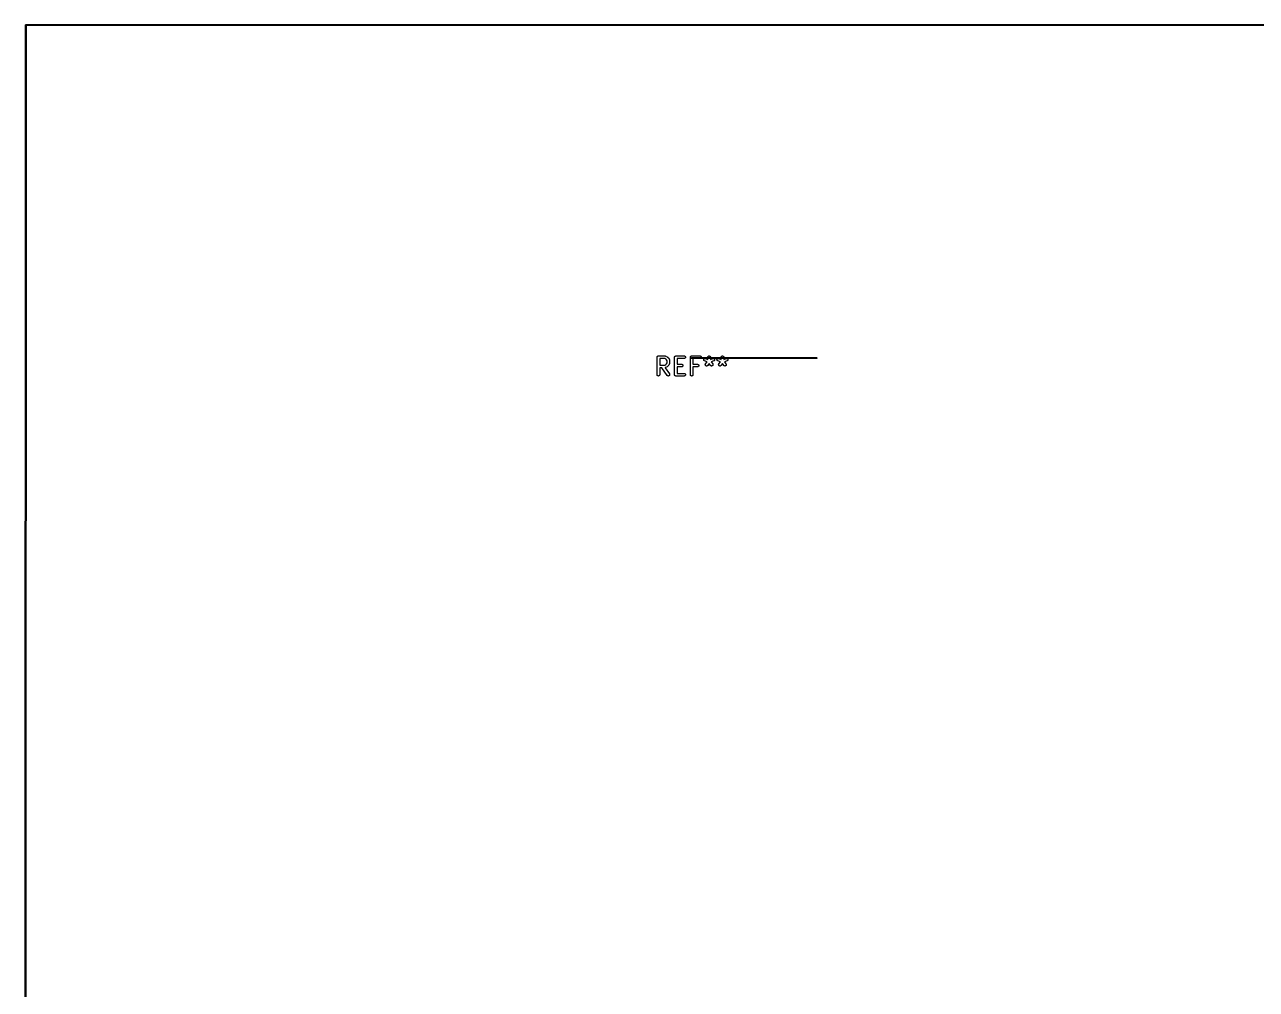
# Model space of a CAD drawing. Extents: x 74 to 207, y -150 to -40.
# Drawn here: x 73.7 to 144.2, y -94.9 to -39.7 of the extents above; entities that cross this region are included whole.
import ezdxf

# ---------------------------------------------------------------- set-up
doc = ezdxf.new("R2010")
doc.units = 0
doc.layers.add('BLACK', color=7, linetype='CONTINUOUS')

msp = doc.modelspace()

# ---------------------------------------------------------------- linework, layer by layer
at = {"layer": 'BLACK', "linetype": 'CONTINUOUS'}
for p, q in [((73.7479, -150.017), (73.7937, -39.6887)), ((73.7936, -39.6875), (73.7938, -39.6863)), ((73.7937, -39.6887), (73.7936, -39.6875)), ((73.7938, -39.6863), (73.7939, -39.6844)), ((73.7938, -39.6863), (73.7938, -39.6863)), ((73.7939, -39.6844), (73.7941, -39.6826)), ((73.7941, -39.6826), (73.7955, -39.6779)), ((73.7941, -39.6826), (73.7941, -39.6826)), ((73.7955, -39.6779), (73.7979, -39.6736)), ((73.7979, -39.6735), (73.7999, -39.671)), ((73.7979, -39.6736), (73.7979, -39.6735)), ((73.7979, -39.6735), (73.7979, -39.6735)), ((73.7979, -39.6735), (73.7979, -39.6735)), ((73.8437, -39.7125), (73.7979, -149.994)), ((73.7999, -39.671), (73.801, -39.6697)), ((73.801, -39.6697), (73.8048, -39.6666)), ((73.801, -39.6697), (73.801, -39.6697)), ((73.801, -39.6697), (73.801, -39.6697)), ((73.8048, -39.6666), (73.8078, -39.665)), ((73.8048, -39.6666), (73.8048, -39.6666)), ((73.8048, -39.6666), (73.8048, -39.6666)), ((73.8048, -39.6666), (73.8048, -39.6666)), ((73.8078, -39.665), (73.8091, -39.6643)), ((73.8091, -39.6643), (73.8117, -39.6635)), ((73.8091, -39.6643), (73.8091, -39.6643)), ((73.8091, -39.6643), (73.8091, -39.6643)), ((73.8117, -39.6635), (73.8138, -39.6629)), ((73.8138, -39.6629), (73.8139, -39.6629)), ((73.8139, -39.6629), (73.8163, -39.6626)), ((73.8139, -39.6629), (73.8139, -39.6629)), ((73.8163, -39.6626), (73.8175, -39.6625)), ((73.8175, -39.6625), (73.8188, -39.6624)), ((73.8175, -39.6625), (73.8175, -39.6625)), ((73.8188, -39.6624), (73.82, -39.6625)), ((73.82, -39.6625), (207.168, -39.6625)), ((207.144, -39.7125), (73.8437, -39.7125)), ((109.939, -58.6888), (109.94, -58.6818)), ((109.939, -58.6893), (109.939, -58.6888)), ((109.939, -58.6894), (109.939, -58.6893)), ((109.939, -58.6899), (109.939, -58.6894)), ((109.939, -58.6894), (109.939, -58.6894)), ((109.939, -59.6899), (109.939, -58.6899)), ((109.94, -58.6818), (109.941, -58.6748)), ((109.941, -58.6743), (109.943, -58.6676)), ((109.941, -58.6745), (109.941, -58.6743)), ((109.941, -58.6748), (109.941, -58.6745)), ((109.943, -58.6676), (109.945, -58.6608)), ((109.945, -58.6603), (109.948, -58.6541)), ((109.945, -58.6606), (109.945, -58.6603)), ((109.945, -58.6608), (109.945, -58.6606)), ((109.948, -58.6541), (109.952, -58.6479)), ((109.952, -58.6475), (109.957, -58.6421)), ((109.952, -58.6477), (109.952, -58.6475)), ((109.952, -58.6479), (109.952, -58.6477)), ((109.957, -58.6421), (109.961, -58.6367)), ((109.961, -58.6365), (109.962, -58.6363)), ((109.961, -58.6367), (109.961, -58.6365)), ((109.962, -58.6363), (109.967, -58.6319)), ((109.967, -58.6319), (109.972, -58.6274)), ((109.972, -58.6274), (109.973, -58.6273)), ((109.973, -58.6271), (109.979, -58.6239)), ((109.973, -58.6273), (109.973, -58.6271)), ((109.979, -58.6239), (109.985, -58.6205)), ((109.985, -58.6205), (109.986, -58.6205)), ((109.986, -58.6203), (109.993, -58.6183)), ((109.986, -58.6205), (109.986, -58.6203)), ((109.993, -58.6183), (109.999, -58.6163)), ((109.999, -58.6163), (110, -58.6163)), ((110, -58.6162), (110.007, -58.6156)), ((110, -58.6163), (110, -58.6162)), ((110.007, -58.6156), (110.014, -58.6149)), ((110.014, -58.6149), (110.395, -58.6149)), ((110.089, -58.7649), (110.089, -59.1387)), ((110.377, -58.7649), (110.089, -58.7649)), ((110.089, -59.1387), (110.377, -59.1387)), ((110.446, -58.7991), (110.377, -58.7649)), ((110.377, -59.1387), (110.446, -59.1044)), ((110.395, -58.6149), (110.396, -58.6149)), ((110.396, -58.6149), (110.398, -58.6151)), ((110.398, -58.6151), (110.4, -58.6151)), ((110.4, -58.6151), (110.405, -58.6159)), ((110.405, -58.6159), (110.411, -58.6165)), ((110.411, -58.6165), (110.413, -58.6172)), ((110.413, -58.6172), (110.415, -58.6176)), ((110.415, -58.6176), (110.42, -58.6194)), ((110.42, -58.6194), (110.424, -58.6209)), ((110.424, -58.6209), (110.426, -58.622)), ((110.426, -58.622), (110.428, -58.6228)), ((110.428, -58.6228), (110.524, -58.6704)), ((110.476, -58.8295), (110.446, -58.7991)), ((110.446, -59.1044), (110.476, -59.074)), ((110.51, -58.8981), (110.476, -58.8295)), ((110.476, -59.074), (110.51, -59.0055)), ((110.51, -59.0055), (110.51, -58.8981)), ((110.524, -58.6704), (110.525, -58.6709)), ((110.525, -58.6709), (110.528, -58.6732)), ((110.528, -58.6732), (110.532, -58.6752)), ((110.532, -58.6752), (110.534, -58.6772)), ((110.534, -58.6772), (110.537, -58.6789)), ((110.537, -58.6789), (110.54, -58.6818)), ((110.54, -58.6818), (110.543, -58.6845)), ((110.543, -58.6845), (110.591, -58.7321)), ((110.591, -59.1715), (110.543, -59.2191)), ((110.591, -58.7321), (110.592, -58.7328)), ((110.594, -59.1682), (110.591, -59.1715)), ((110.592, -58.7328), (110.594, -58.7361)), ((110.594, -58.7361), (110.597, -58.7392)), ((110.596, -59.1652), (110.594, -59.1682)), ((110.598, -59.1626), (110.596, -59.1652)), ((110.597, -58.7392), (110.599, -58.7418)), ((110.6, -59.1602), (110.598, -59.1626)), ((110.599, -58.7418), (110.601, -58.7443)), ((110.602, -59.1565), (110.6, -59.1602)), ((110.601, -58.7443), (110.603, -58.748)), ((110.604, -59.1529), (110.602, -59.1565)), ((110.603, -58.748), (110.605, -58.7516)), ((110.605, -59.152), (110.604, -59.1529)), ((110.605, -58.7516), (110.652, -58.8468)), ((110.652, -59.0568), (110.605, -59.152)), ((110.652, -58.8468), (110.653, -58.8478)), ((110.653, -59.0547), (110.652, -59.0568)), ((110.653, -58.8478), (110.654, -58.8498)), ((110.654, -59.0528), (110.653, -59.0547)), ((110.654, -58.8498), (110.655, -58.8518)), ((110.656, -59.0479), (110.654, -59.0528)), ((110.655, -58.8518), (110.656, -58.8567)), ((110.656, -58.8567), (110.658, -58.8615)), ((110.658, -59.0431), (110.656, -59.0479)), ((110.658, -58.8615), (110.658, -58.8637)), ((110.658, -58.8637), (110.659, -58.8658)), ((110.659, -59.0388), (110.658, -59.0409)), ((110.658, -59.0409), (110.658, -59.0431)), ((110.659, -58.8658), (110.659, -58.8709)), ((110.659, -58.8709), (110.66, -58.876)), ((110.66, -59.0287), (110.659, -59.0337)), ((110.659, -59.0337), (110.659, -59.0388)), ((110.66, -58.876), (110.66, -58.8782)), ((110.66, -58.8782), (110.66, -58.8804)), ((110.66, -58.8804), (110.66, -59.0232)), ((110.66, -59.0232), (110.66, -59.0243)), ((110.66, -59.0243), (110.66, -59.0265)), ((110.66, -59.0265), (110.66, -59.0287)), ((110.939, -58.6888), (110.94, -58.6818)), ((110.939, -58.6893), (110.939, -58.6888)), ((110.939, -58.6894), (110.939, -58.6893)), ((110.939, -58.6899), (110.939, -58.6894)), ((110.939, -58.6894), (110.939, -58.6894)), ((110.939, -59.6899), (110.939, -58.6899)), ((110.94, -58.6818), (110.941, -58.6748)), ((110.941, -58.6743), (110.943, -58.6676)), ((110.941, -58.6745), (110.941, -58.6743)), ((110.941, -58.6748), (110.941, -58.6745)), ((110.943, -58.6676), (110.945, -58.6608)), ((110.945, -58.6603), (110.948, -58.6541)), ((110.945, -58.6606), (110.945, -58.6603)), ((110.945, -58.6608), (110.945, -58.6606)), ((110.948, -58.6541), (110.952, -58.6479)), ((110.952, -58.6475), (110.957, -58.6421)), ((110.952, -58.6477), (110.952, -58.6475)), ((110.952, -58.6479), (110.952, -58.6477)), ((110.957, -58.6421), (110.961, -58.6367)), ((110.961, -58.6365), (110.962, -58.6363)), ((110.961, -58.6367), (110.961, -58.6365)), ((110.962, -58.6363), (110.967, -58.6319)), ((110.967, -58.6319), (110.972, -58.6274)), ((110.972, -58.6274), (110.973, -58.6273)), ((110.973, -58.6271), (110.979, -58.6239)), ((110.973, -58.6273), (110.973, -58.6271)), ((110.979, -58.6239), (110.985, -58.6205)), ((110.985, -58.6205), (110.986, -58.6205)), ((110.986, -58.6203), (110.993, -58.6183)), ((110.986, -58.6205), (110.986, -58.6203)), ((110.993, -58.6183), (110.999, -58.6163)), ((110.999, -58.6163), (111, -58.6163)), ((111, -58.6162), (111.007, -58.6156)), ((111, -58.6163), (111, -58.6162)), ((111.007, -58.6156), (111.014, -58.6149)), ((111.014, -58.6149), (111.49, -58.6149)), ((111.49, -58.7649), (111.089, -58.7649)), ((111.089, -58.7649), (111.089, -59.0911)), ((111.089, -59.0911), (111.347, -59.0911)), ((111.347, -59.0911), (111.348, -59.0911)), ((111.348, -59.0911), (111.363, -59.0927)), ((111.363, -59.0927), (111.377, -59.0971)), ((111.377, -59.0971), (111.39, -59.1042)), ((111.39, -59.1042), (111.401, -59.1136)), ((111.409, -59.208), (111.4, -59.2193)), ((111.401, -59.1136), (111.41, -59.125)), ((111.416, -59.1951), (111.409, -59.208)), ((111.41, -59.125), (111.417, -59.138)), ((111.421, -59.1812), (111.416, -59.1951)), ((111.417, -59.138), (111.421, -59.152)), ((111.421, -59.152), (111.422, -59.1666)), ((111.422, -59.1666), (111.421, -59.1812)), ((111.49, -58.6149), (111.491, -58.6149)), ((111.505, -58.7635), (111.49, -58.7649)), ((111.491, -58.6149), (111.506, -58.6165)), ((111.519, -58.7592), (111.505, -58.7635)), ((111.506, -58.6165), (111.52, -58.6209)), ((111.532, -58.7523), (111.519, -58.7592)), ((111.52, -58.6209), (111.533, -58.628)), ((111.543, -58.7431), (111.532, -58.7523)), ((111.533, -58.628), (111.544, -58.6374)), ((111.552, -58.7318), (111.543, -58.7431)), ((111.544, -58.6374), (111.553, -58.6488)), ((111.559, -58.7189), (111.552, -58.7318)), ((111.553, -58.6488), (111.56, -58.6618)), ((111.564, -58.705), (111.559, -58.7189)), ((111.56, -58.6618), (111.564, -58.6758)), ((111.564, -58.6758), (111.565, -58.6904)), ((111.565, -58.6904), (111.564, -58.705)), ((111.844, -58.6888), (111.845, -58.6818)), ((111.844, -58.6893), (111.844, -58.6888)), ((111.844, -58.6894), (111.844, -58.6893)), ((111.844, -58.6899), (111.844, -58.6894)), ((111.844, -58.6894), (111.844, -58.6894)), ((111.844, -59.6899), (111.844, -58.6899)), ((111.845, -58.6743), (111.848, -58.6676)), ((111.845, -58.6745), (111.845, -58.6743)), ((111.845, -58.6748), (111.845, -58.6745)), ((111.845, -58.6818), (111.845, -58.6748)), ((111.848, -58.6676), (111.85, -58.6608)), ((111.85, -58.6603), (111.853, -58.6541)), ((111.85, -58.6606), (111.85, -58.6603)), ((111.85, -58.6608), (111.85, -58.6606)), ((111.853, -58.6541), (111.857, -58.6479)), ((111.857, -58.6475), (111.861, -58.6421)), ((111.857, -58.6477), (111.857, -58.6475)), ((111.857, -58.6479), (111.857, -58.6477)), ((111.861, -58.6421), (111.866, -58.6367)), ((111.866, -58.6363), (111.872, -58.6319)), ((111.866, -58.6365), (111.866, -58.6363)), ((111.866, -58.6367), (111.866, -58.6365)), ((111.872, -58.6319), (111.877, -58.6274)), ((111.877, -58.6273), (111.878, -58.6271)), ((111.877, -58.6274), (111.877, -58.6273)), ((111.878, -58.6271), (111.884, -58.6239)), ((111.884, -58.6239), (111.89, -58.6205)), ((111.89, -58.6205), (111.891, -58.6203)), ((111.89, -58.6205), (111.89, -58.6205)), ((111.891, -58.6203), (111.897, -58.6183)), ((111.894, -58.7326), (111.896, -58.7279)), ((111.894, -58.7375), (111.894, -58.7326)), ((111.894, -58.7424), (111.894, -58.7375)), ((111.896, -58.7471), (111.894, -58.7424)), ((111.896, -58.7279), (111.898, -58.7235)), ((111.898, -58.7515), (111.896, -58.7471)), ((111.897, -58.6183), (111.904, -58.6163)), ((111.898, -58.7235), (111.901, -58.7197)), ((111.901, -58.7553), (111.898, -58.7515)), ((111.901, -58.7197), (111.905, -58.7166)), ((111.905, -58.7584), (111.901, -58.7553)), ((111.904, -58.6163), (111.905, -58.6162)), ((111.904, -58.6163), (111.904, -58.6163)), ((111.905, -58.6162), (111.912, -58.6156)), ((111.905, -58.7166), (111.909, -58.7143)), ((111.909, -58.7607), (111.905, -58.7584)), ((111.909, -58.7143), (111.914, -58.7129)), ((111.914, -58.7621), (111.909, -58.7607)), ((111.912, -58.6156), (111.919, -58.6149)), ((111.914, -58.7129), (111.918, -58.7125)), ((111.918, -58.7625), (111.914, -58.7621)), ((111.918, -58.7125), (119.064, -58.7125)), ((119.064, -58.7625), (111.918, -58.7625)), ((111.919, -58.6149), (112.395, -58.6149)), ((112.395, -58.7649), (111.994, -58.7649)), ((111.994, -58.7649), (111.994, -59.0911)), ((111.994, -59.0911), (112.252, -59.0911)), ((112.252, -59.0911), (112.253, -59.0911)), ((112.253, -59.0911), (112.268, -59.0927)), ((112.268, -59.0927), (112.282, -59.0971)), ((112.282, -59.0971), (112.294, -59.1042)), ((112.294, -59.1042), (112.306, -59.1136)), ((112.314, -59.208), (112.305, -59.2193)), ((112.306, -59.1136), (112.315, -59.125)), ((112.321, -59.1951), (112.314, -59.208)), ((112.315, -59.125), (112.322, -59.138)), ((112.326, -59.1812), (112.321, -59.1951)), ((112.322, -59.138), (112.326, -59.152)), ((112.326, -59.152), (112.327, -59.1666)), ((112.327, -59.1666), (112.326, -59.1812)), ((112.395, -58.6149), (112.396, -58.6149)), ((112.41, -58.7635), (112.395, -58.7649)), ((112.396, -58.6149), (112.411, -58.6165)), ((112.424, -58.7592), (112.41, -58.7635)), ((112.411, -58.6165), (112.424, -58.6209)), ((112.424, -58.6209), (112.437, -58.628)), ((112.436, -58.7523), (112.424, -58.7592)), ((112.448, -58.7431), (112.436, -58.7523)), ((112.437, -58.628), (112.449, -58.6374)), ((112.457, -58.7318), (112.448, -58.7431)), ((112.449, -58.6374), (112.458, -58.6488)), ((112.464, -58.7189), (112.457, -58.7318)), ((112.458, -58.6488), (112.464, -58.6618)), ((112.464, -58.6618), (112.469, -58.6758)), ((112.468, -58.705), (112.464, -58.7189)), ((112.47, -58.6904), (112.468, -58.705)), ((112.469, -58.6758), (112.47, -58.6904)), ((112.606, -58.833), (112.607, -58.8184)), ((112.607, -58.8476), (112.606, -58.833)), ((112.607, -58.8184), (112.611, -58.8044)), ((112.611, -58.8616), (112.607, -58.8476)), ((112.611, -58.8044), (112.618, -58.7914)), ((112.618, -58.8745), (112.611, -58.8616)), ((112.618, -58.7914), (112.627, -58.7801)), ((112.628, -58.8858), (112.618, -58.8745)), ((112.627, -58.7801), (112.638, -58.7707)), ((112.639, -58.8951), (112.628, -58.8858)), ((112.638, -58.7707), (112.651, -58.7637)), ((112.652, -58.902), (112.639, -58.8951)), ((112.651, -58.7637), (112.665, -58.7593)), ((112.653, -58.9024), (112.652, -58.902)), ((112.8, -58.9613), (112.653, -58.9024)), ((112.665, -58.7593), (112.68, -58.7577)), ((112.68, -58.7577), (112.694, -58.759)), ((112.694, -58.759), (112.709, -58.7631)), ((112.701, -59.1142), (112.703, -59.0997)), ((112.702, -59.1288), (112.701, -59.1142)), ((112.705, -59.143), (112.702, -59.1288)), ((112.703, -59.0997), (112.708, -59.086)), ((112.711, -59.1563), (112.705, -59.143)), ((112.708, -59.086), (112.716, -59.0735)), ((112.709, -58.7631), (112.844, -58.8172)), ((112.72, -59.1682), (112.711, -59.1563)), ((112.716, -59.0735), (112.8, -58.9613)), ((112.73, -59.1781), (112.72, -59.1682)), ((112.743, -59.1858), (112.73, -59.1781)), ((112.757, -59.1909), (112.743, -59.1858)), ((112.771, -59.1933), (112.757, -59.1909)), ((112.786, -59.1928), (112.771, -59.1933)), ((112.8, -59.1895), (112.786, -59.1928)), ((112.813, -59.1835), (112.8, -59.1895)), ((112.825, -59.1749), (112.813, -59.1835)), ((112.835, -59.1643), (112.825, -59.1749)), ((112.836, -59.1635), (112.835, -59.1643)), ((112.919, -59.053), (112.836, -59.1635)), ((112.844, -58.6888), (112.845, -58.6743)), ((112.844, -58.6899), (112.844, -58.6888)), ((112.844, -58.8172), (112.844, -58.6899)), ((112.845, -58.6743), (112.85, -58.6603)), ((112.85, -58.6603), (112.857, -58.6475)), ((112.857, -58.6475), (112.866, -58.6363)), ((112.866, -58.6363), (112.878, -58.6271)), ((112.878, -58.6271), (112.891, -58.6203)), ((112.891, -58.6203), (112.905, -58.6162)), ((112.905, -58.6162), (112.919, -58.6149)), ((112.919, -58.6149), (112.934, -58.6164)), ((113.002, -59.1635), (112.919, -59.053)), ((112.934, -58.6164), (112.948, -58.6207)), ((112.948, -58.6207), (112.961, -58.6277)), ((112.961, -58.6277), (112.972, -58.637)), ((112.972, -58.637), (112.981, -58.6484)), ((112.981, -58.6484), (112.988, -58.6613)), ((112.988, -58.6613), (112.992, -58.6753)), ((112.992, -58.6753), (112.994, -58.6899)), ((112.994, -58.6899), (112.994, -58.8172)), ((112.994, -58.8172), (113.129, -58.7631)), ((113.011, -59.1743), (113.002, -59.1635)), ((113.023, -59.1829), (113.011, -59.1743)), ((113.037, -59.1891), (113.023, -59.1829)), ((113.185, -58.9024), (113.037, -58.9613)), ((113.037, -58.9613), (113.122, -59.0735)), ((113.051, -59.1927), (113.037, -59.1891)), ((113.065, -59.1934), (113.051, -59.1927)), ((113.08, -59.1912), (113.065, -59.1934)), ((113.094, -59.1863), (113.08, -59.1912)), ((113.106, -59.1788), (113.094, -59.1863)), ((113.117, -59.169), (113.106, -59.1788)), ((113.126, -59.1572), (113.117, -59.169)), ((113.122, -59.0735), (113.122, -59.0743)), ((113.122, -59.0743), (113.13, -59.0869)), ((113.132, -59.144), (113.126, -59.1572)), ((113.129, -58.7631), (113.13, -58.7627)), ((113.13, -58.7627), (113.144, -58.7588)), ((113.13, -59.0869), (113.134, -59.1007)), ((113.136, -59.1298), (113.132, -59.144)), ((113.134, -59.1007), (113.137, -59.1152)), ((113.137, -59.1152), (113.136, -59.1298)), ((113.144, -58.7588), (113.159, -58.7578)), ((113.159, -58.7578), (113.173, -58.7595)), ((113.173, -58.7595), (113.187, -58.7641)), ((113.198, -58.8956), (113.185, -58.9024)), ((113.187, -58.7641), (113.2, -58.7713)), ((113.209, -58.8865), (113.198, -58.8956)), ((113.2, -58.7713), (113.211, -58.7808)), ((113.219, -58.8753), (113.209, -58.8865)), ((113.211, -58.7808), (113.22, -58.7923)), ((113.226, -58.8625), (113.219, -58.8753)), ((113.22, -58.7923), (113.227, -58.8054)), ((113.23, -58.8486), (113.226, -58.8625)), ((113.227, -58.8054), (113.231, -58.8195)), ((113.232, -58.834), (113.23, -58.8486)), ((113.231, -58.8195), (113.232, -58.834)), ((113.368, -58.833), (113.369, -58.8184)), ((113.369, -58.8476), (113.368, -58.833)), ((113.369, -58.8184), (113.373, -58.8044)), ((113.373, -58.8616), (113.369, -58.8476)), ((113.373, -58.8044), (113.38, -58.7914)), ((113.38, -58.8745), (113.373, -58.8616)), ((113.38, -58.7914), (113.389, -58.7801)), ((113.39, -58.8858), (113.38, -58.8745)), ((113.389, -58.7801), (113.4, -58.7707)), ((113.401, -58.8951), (113.39, -58.8858)), ((113.4, -58.7707), (113.413, -58.7637)), ((113.414, -58.902), (113.401, -58.8951)), ((113.413, -58.7637), (113.427, -58.7593)), ((113.415, -58.9024), (113.414, -58.902)), ((113.562, -58.9613), (113.415, -58.9024)), ((113.427, -58.7593), (113.442, -58.7577)), ((113.442, -58.7577), (113.456, -58.759)), ((113.456, -58.759), (113.47, -58.7631)), ((113.463, -59.1142), (113.465, -59.0997)), ((113.464, -59.1288), (113.463, -59.1142)), ((113.467, -59.143), (113.464, -59.1288)), ((113.465, -59.0997), (113.47, -59.086)), ((113.473, -59.1563), (113.467, -59.143)), ((113.47, -58.7631), (113.606, -58.8172)), ((113.47, -59.086), (113.478, -59.0735)), ((113.482, -59.1682), (113.473, -59.1563)), ((113.478, -59.0735), (113.562, -58.9613)), ((113.492, -59.1781), (113.482, -59.1682)), ((113.505, -59.1858), (113.492, -59.1781)), ((113.519, -59.1909), (113.505, -59.1858)), ((113.533, -59.1933), (113.519, -59.1909)), ((113.548, -59.1928), (113.533, -59.1933)), ((113.562, -59.1895), (113.548, -59.1928)), ((113.575, -59.1835), (113.562, -59.1895)), ((113.587, -59.1749), (113.575, -59.1835)), ((113.597, -59.1643), (113.587, -59.1749)), ((113.598, -59.1635), (113.597, -59.1643)), ((113.681, -59.053), (113.598, -59.1635)), ((113.606, -58.6888), (113.607, -58.6743)), ((113.606, -58.6899), (113.606, -58.6888)), ((113.606, -58.8172), (113.606, -58.6899)), ((113.607, -58.6743), (113.612, -58.6603)), ((113.612, -58.6603), (113.619, -58.6475)), ((113.619, -58.6475), (113.628, -58.6363)), ((113.628, -58.6363), (113.64, -58.6271)), ((113.64, -58.6271), (113.653, -58.6203)), ((113.653, -58.6203), (113.667, -58.6162)), ((113.667, -58.6162), (113.681, -58.6149)), ((113.681, -58.6149), (113.696, -58.6164)), ((113.764, -59.1635), (113.681, -59.053)), ((113.696, -58.6164), (113.71, -58.6207)), ((113.71, -58.6207), (113.723, -58.6277)), ((113.723, -58.6277), (113.734, -58.637)), ((113.734, -58.637), (113.743, -58.6484)), ((113.743, -58.6484), (113.75, -58.6613)), ((113.75, -58.6613), (113.754, -58.6753)), ((113.754, -58.6753), (113.756, -58.6899)), ((113.756, -58.6899), (113.756, -58.8172)), ((113.756, -58.8172), (113.891, -58.7631)), ((113.773, -59.1743), (113.764, -59.1635)), ((113.785, -59.1829), (113.773, -59.1743)), ((113.798, -59.1891), (113.785, -59.1829)), ((113.813, -59.1927), (113.798, -59.1891)), ((113.947, -58.9024), (113.799, -58.9613)), ((113.799, -58.9613), (113.884, -59.0735)), ((113.827, -59.1934), (113.813, -59.1927)), ((113.842, -59.1912), (113.827, -59.1934)), ((113.856, -59.1863), (113.842, -59.1912)), ((113.868, -59.1788), (113.856, -59.1863)), ((113.879, -59.169), (113.868, -59.1788)), ((113.888, -59.1572), (113.879, -59.169)), ((113.884, -59.0735), (113.884, -59.0743)), ((113.884, -59.0743), (113.892, -59.0869)), ((113.894, -59.144), (113.888, -59.1572)), ((113.891, -58.7631), (113.892, -58.7627)), ((113.892, -58.7627), (113.906, -58.7588)), ((113.892, -59.0869), (113.896, -59.1007)), ((113.898, -59.1298), (113.894, -59.144)), ((113.896, -59.1007), (113.898, -59.1152)), ((113.898, -59.1152), (113.898, -59.1298)), ((113.906, -58.7588), (113.921, -58.7578)), ((113.921, -58.7578), (113.935, -58.7595)), ((113.935, -58.7595), (113.949, -58.7641)), ((113.96, -58.8956), (113.947, -58.9024)), ((113.949, -58.7641), (113.962, -58.7713)), ((113.971, -58.8865), (113.96, -58.8956)), ((113.962, -58.7713), (113.973, -58.7808)), ((113.98, -58.8753), (113.971, -58.8865)), ((113.973, -58.7808), (113.982, -58.7923)), ((113.988, -58.8625), (113.98, -58.8753)), ((113.982, -58.7923), (113.989, -58.8054)), ((113.992, -58.8486), (113.988, -58.8625)), ((113.989, -58.8054), (113.993, -58.8195)), ((113.994, -58.834), (113.992, -58.8486)), ((113.993, -58.8195), (113.994, -58.834)), ((119.064, -58.7125), (119.067, -58.7129)), ((119.067, -58.7621), (119.064, -58.7625)), ((119.067, -58.7129), (119.072, -58.7143)), ((119.072, -58.7607), (119.067, -58.7621)), ((119.072, -58.7143), (119.076, -58.7166)), ((119.076, -58.7584), (119.072, -58.7607)), ((119.076, -58.7166), (119.08, -58.7197)), ((119.08, -58.7553), (119.076, -58.7584)), ((119.08, -58.7197), (119.083, -58.7235)), ((119.083, -58.7515), (119.08, -58.7553)), ((119.083, -58.7235), (119.086, -58.7279)), ((119.086, -58.7471), (119.083, -58.7515)), ((119.086, -58.7279), (119.087, -58.7326)), ((119.087, -58.7424), (119.086, -58.7471)), ((119.087, -58.7326), (119.088, -58.7375)), ((119.088, -58.7375), (119.087, -58.7424)), ((109.94, -59.7044), (109.939, -59.6899)), ((109.945, -59.7185), (109.94, -59.7044)), ((109.952, -59.7314), (109.945, -59.7185)), ((109.961, -59.7427), (109.952, -59.7314)), ((109.972, -59.7521), (109.961, -59.7427)), ((109.985, -59.759), (109.972, -59.7521)), ((109.999, -59.7633), (109.985, -59.759)), ((110.013, -59.7649), (109.999, -59.7633)), ((110.028, -59.7636), (110.013, -59.7649)), ((110.042, -59.7594), (110.028, -59.7636)), ((110.055, -59.7526), (110.042, -59.7594)), ((110.066, -59.7435), (110.055, -59.7526)), ((110.076, -59.7323), (110.066, -59.7435)), ((110.083, -59.7194), (110.076, -59.7323)), ((110.087, -59.7055), (110.083, -59.7194)), ((110.089, -59.6909), (110.087, -59.7055)), ((110.213, -59.2887), (110.089, -59.2887)), ((110.089, -59.2887), (110.089, -59.6899)), ((110.089, -59.6899), (110.089, -59.6909)), ((110.524, -59.7329), (110.213, -59.2887)), ((110.397, -59.2885), (110.396, -59.2886)), ((110.396, -59.2886), (110.647, -59.6469)), ((110.399, -59.2886), (110.397, -59.2885)), ((110.404, -59.2878), (110.399, -59.2886)), ((110.41, -59.2873), (110.404, -59.2878)), ((110.412, -59.2866), (110.41, -59.2873)), ((110.414, -59.2863), (110.412, -59.2866)), ((110.419, -59.2845), (110.414, -59.2863)), ((110.424, -59.283), (110.419, -59.2845)), ((110.425, -59.282), (110.424, -59.283)), ((110.428, -59.2812), (110.425, -59.282)), ((110.524, -59.2332), (110.428, -59.2808)), ((110.428, -59.2808), (110.428, -59.2812)), ((110.527, -59.2309), (110.524, -59.2332)), ((110.533, -59.744), (110.524, -59.7329)), ((110.531, -59.229), (110.527, -59.2309)), ((110.533, -59.227), (110.531, -59.229)), ((110.536, -59.2254), (110.533, -59.227)), ((110.545, -59.7531), (110.533, -59.744)), ((110.539, -59.2225), (110.536, -59.2254)), ((110.542, -59.2198), (110.539, -59.2225)), ((110.543, -59.2191), (110.542, -59.2198)), ((110.558, -59.7597), (110.545, -59.7531)), ((110.572, -59.7637), (110.558, -59.7597)), ((110.587, -59.7649), (110.572, -59.7637)), ((110.601, -59.7632), (110.587, -59.7649)), ((110.615, -59.7587), (110.601, -59.7632)), ((110.628, -59.7516), (110.615, -59.7587)), ((110.639, -59.7422), (110.628, -59.7516)), ((110.648, -59.7307), (110.639, -59.7422)), ((110.647, -59.6469), (110.647, -59.6477)), ((110.647, -59.6477), (110.654, -59.6606)), ((110.655, -59.7177), (110.648, -59.7307)), ((110.654, -59.6606), (110.659, -59.6746)), ((110.659, -59.7037), (110.655, -59.7177)), ((110.659, -59.6746), (110.66, -59.6891)), ((110.66, -59.6891), (110.659, -59.7037)), ((110.94, -59.6969), (110.939, -59.6899)), ((110.94, -59.7039), (110.94, -59.6969)), ((110.94, -59.7042), (110.94, -59.7039)), ((110.94, -59.7044), (110.94, -59.7042)), ((110.942, -59.7112), (110.94, -59.7044)), ((110.944, -59.718), (110.942, -59.7112)), ((110.945, -59.7182), (110.944, -59.718)), ((110.945, -59.7185), (110.945, -59.7182)), ((110.948, -59.7247), (110.945, -59.7185)), ((110.951, -59.7309), (110.948, -59.7247)), ((110.951, -59.7312), (110.951, -59.7309)), ((110.952, -59.7314), (110.951, -59.7312)), ((110.956, -59.7369), (110.952, -59.7314)), ((110.96, -59.7424), (110.956, -59.7369)), ((110.961, -59.7425), (110.96, -59.7424)), ((110.961, -59.7427), (110.961, -59.7425)), ((110.966, -59.7472), (110.961, -59.7427)), ((110.972, -59.7518), (110.966, -59.7472)), ((110.972, -59.7519), (110.972, -59.7518)), ((110.972, -59.7521), (110.972, -59.7519)), ((110.978, -59.7554), (110.972, -59.7521)), ((110.984, -59.7588), (110.978, -59.7554)), ((110.985, -59.7589), (110.984, -59.7588)), ((110.985, -59.759), (110.985, -59.7589)), ((110.992, -59.7611), (110.985, -59.759)), ((110.998, -59.7632), (110.992, -59.7611)), ((110.999, -59.7633), (110.998, -59.7632)), ((111.006, -59.7641), (110.999, -59.7633)), ((110.999, -59.7633), (110.999, -59.7633)), ((111.013, -59.7649), (111.006, -59.7641)), ((111.014, -59.7649), (111.013, -59.7649)), ((111.013, -59.7649), (111.013, -59.7649)), ((111.013, -59.7649), (111.013, -59.7649)), ((111.013, -59.7649), (111.013, -59.7649)), ((111.49, -59.7649), (111.014, -59.7649)), ((111.347, -59.2411), (111.089, -59.2411)), ((111.089, -59.2411), (111.089, -59.6149)), ((111.089, -59.6149), (111.49, -59.6149)), ((111.362, -59.2396), (111.347, -59.2411)), ((111.376, -59.2354), (111.362, -59.2396)), ((111.389, -59.2285), (111.376, -59.2354)), ((111.4, -59.2193), (111.389, -59.2285)), ((111.49, -59.6149), (111.491, -59.6149)), ((111.505, -59.7635), (111.49, -59.7649)), ((111.491, -59.6149), (111.506, -59.6165)), ((111.519, -59.7592), (111.505, -59.7635)), ((111.506, -59.6165), (111.52, -59.6209)), ((111.532, -59.7523), (111.519, -59.7592)), ((111.52, -59.6209), (111.533, -59.628)), ((111.543, -59.7431), (111.532, -59.7523)), ((111.533, -59.628), (111.544, -59.6374)), ((111.552, -59.7318), (111.543, -59.7431)), ((111.544, -59.6374), (111.553, -59.6488)), ((111.559, -59.7189), (111.552, -59.7318)), ((111.553, -59.6488), (111.56, -59.6618)), ((111.564, -59.705), (111.559, -59.7189)), ((111.56, -59.6618), (111.564, -59.6758)), ((111.564, -59.6758), (111.565, -59.6904)), ((111.565, -59.6904), (111.564, -59.705)), ((111.845, -59.7044), (111.844, -59.6899)), ((111.849, -59.7185), (111.845, -59.7044)), ((111.856, -59.7314), (111.849, -59.7185)), ((111.866, -59.7427), (111.856, -59.7314)), ((111.877, -59.7521), (111.866, -59.7427)), ((111.89, -59.759), (111.877, -59.7521)), ((111.904, -59.7633), (111.89, -59.759)), ((111.918, -59.7649), (111.904, -59.7633)), ((111.933, -59.7636), (111.918, -59.7649)), ((111.947, -59.7594), (111.933, -59.7636)), ((111.96, -59.7526), (111.947, -59.7594)), ((111.971, -59.7435), (111.96, -59.7526)), ((111.981, -59.7323), (111.971, -59.7435)), ((111.988, -59.7194), (111.981, -59.7323)), ((111.992, -59.7055), (111.988, -59.7194)), ((111.994, -59.6909), (111.992, -59.7055)), ((112.252, -59.2411), (111.994, -59.2411)), ((111.994, -59.2411), (111.994, -59.6899)), ((111.994, -59.6899), (111.994, -59.6909)), ((112.267, -59.2396), (112.252, -59.2411)), ((112.281, -59.2354), (112.267, -59.2396)), ((112.294, -59.2285), (112.281, -59.2354)), ((112.305, -59.2193), (112.294, -59.2285))]:
    msp.add_line(p, q, dxfattribs=at)

doc.saveas('drawing.dxf')
